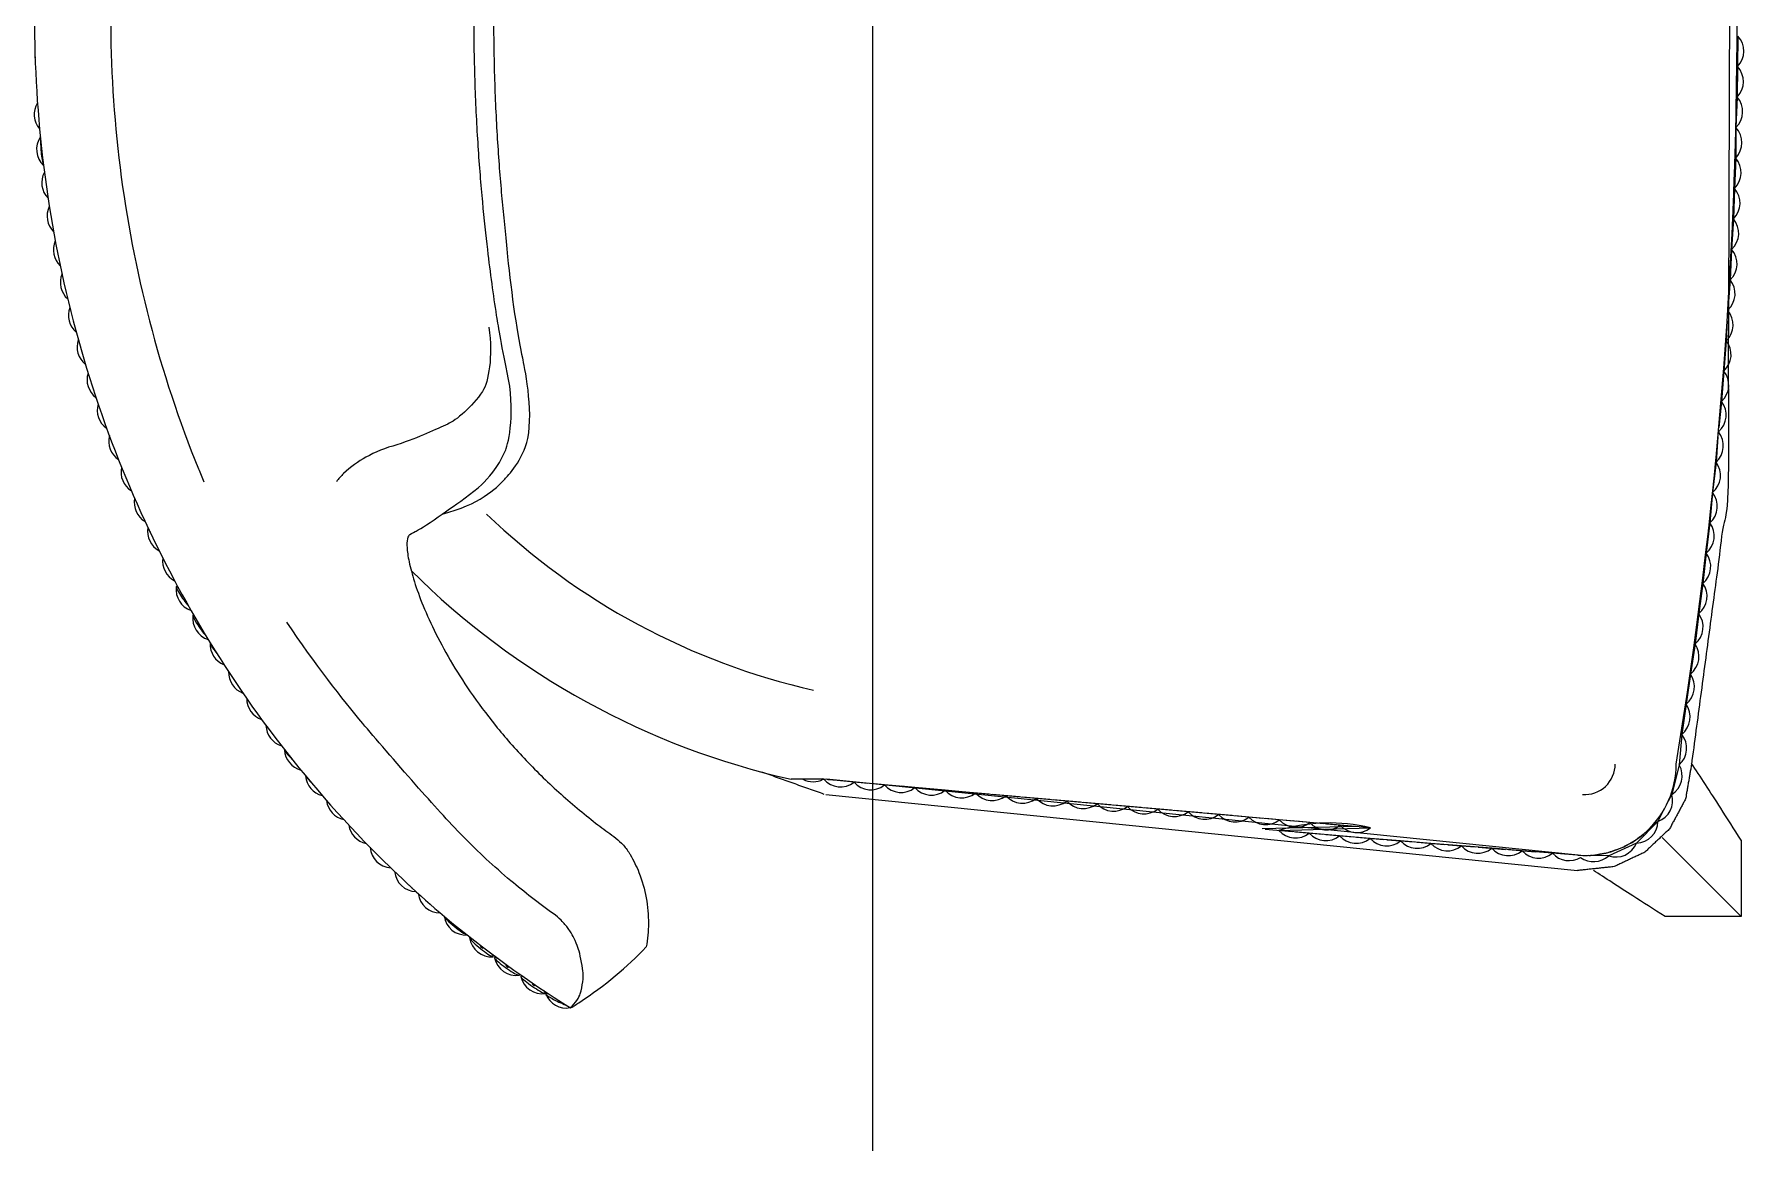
# Model space of a CAD drawing. Header units: millimetres. Extents: x 2625.3 to 2681.2, y 1230 to 1238.4.
# Drawn here: x 2631.818 to 2632.378, y 1233.969 to 1234.333 of the extents above; entities that cross this region are included whole.
import ezdxf

# ---------------------------------------------------------------- set-up
doc = ezdxf.new("R2010")
doc.units = ezdxf.units.MM
doc.layers.add('01', color=1, linetype='Continuous', lineweight=9)
doc.layers.add('02', color=2, linetype='Continuous', lineweight=20)
doc.layers.add('LAYOUT', color=253, linetype='Continuous')

# ---------------------------------------------------------------- blocks, each defined once
blk = doc.blocks.new('A$C1D086241')
blk.add_line((0, 0.5969991466095053), (1.282000000000153, 0.5969991466095053))
blk = doc.blocks.new('*E43')
at = {"layer": '01'}
for centre, major_axis, ratio, start_param, end_param in [((-0.01481422522916276, -0.0006743785105172151), (0.004999951903221373, 2.193092505424577e-05), 0.1196064862387722, 1.337577500551674, 2.206938887766401), ((0.006236083917794844, -0.0006743785105172151), (-0.004999951903221373, 2.193092505424577e-05), 0.1196064862387722, 4.076246419413637, 4.945607806627355), ((-0.1755963886787448, -0.03984777913855453), (0.004303725186617821, 0.002545181627717789), 0.1196064862387722, 0.702258754787718, 1.145797156332509), ((0.1670182473673769, -0.03984777913855453), (-0.004303725186617821, 0.002545181627717789), 0.1196064862387722, 5.137388150850887, 5.580926552387606), ((-0.1951177147552805, -0.04944707812594373), (0.004047921147181086, 0.002935018634728736), 0.1196064862387721, 5.737601533220614, 6.278048661915333), ((0.1865395734439126, -0.04944707812594373), (-0.004047921147181086, 0.002935018634728736), 0.1196064862387722, 0.005136645264392179, 0.5455837739583803), ((-0.2045451583961189, -0.05487028792074256), (0.00407872145296094, 0.002892063503652187), 0.1196064862387722, 5.963454662421126, 6.278048661915174), ((0.1959670170847509, -0.05487028792074256), (-0.00407872145296094, 0.002892063503652187), 0.1196064862387722, 0.005136645264275009, 0.3197306447575627), ((-0.2562813215332334, -0.09244466194401468), (0.003526832888708985, 0.003544213562290146), 0.1196064862387722, 0.68755896111435, 1.155970402183154), ((0.2477031802218654, -0.09244466194401468), (-0.003526832888708985, 0.003544213562290146), 0.1196064862387722, 5.12721490500056, 5.59562634606085), ((-0.2876258429122309, -0.1216705014233881), (0.003472133996238096, 0.003597816770232807), 0.03841251815597554, 1.941094894500034, 2.285197238967835), ((0.279047701600863, -0.1216705014233881), (-0.003472133996238096, 0.003597816770232807), 0.03841251815597554, 3.99798806824445, 4.342090412650668), ((-0.3093271462633815, -0.1466098418506441), (0.003140909936485087, 0.003890332218575941), 0.1196064862387721, 6.01717628247286, 6.278048661915173), ((0.3007490049520136, -0.1466098418506441), (-0.003140909936485087, 0.003890332218575941), 0.1196064862387721, 0.005136645264413197, 0.2660090247072536), ((-0.3156438974258897, -0.1549774704610591), (0.002887926291655361, 0.004081651838896415), 0.1196064862387721, 5.57458675012036, 6.278048661915157), ((-0.3093271462633815, -0.1466098418506441), (0.0003140909936485307, 0.0003890332218576218), 0.1196064862387722, 1.609173345961666e-12, 3.141592653591402), ((0.3007490049520136, -0.1466098418506441), (-0.0003140909936485307, 0.0003890332218576218), 0.1196064862387722, 3.141592653588184, 6.283185307177977), ((0.3070657561145218, -0.1549774704610591), (-0.002887926291655361, 0.004081651838896415), 0.1196064862387721, 0.005136645264235538, 0.7085985570601099), ((-0.3156438974258897, -0.1549774704610591), (0.0002887926291655565, 0.0004081651838896705), 0.1196064862387722, 9.789923465745294e-13, 3.141592653590772), ((0.3070657561145218, -0.1549774704610591), (-0.0002887926291655565, 0.0004081651838896705), 0.1196064862387722, 3.141592653592694, 6.283185307182487), ((-0.3216811092235012, -0.163578881368764), (0.002828534091254048, 0.004123032245158216), 0.1196064862387722, 5.668617543504114, 6.278048661915117), ((0.3131029679121333, -0.163578881368764), (-0.002828534091254048, 0.004123032245158216), 0.1196064862387722, 0.005136645264469341, 0.6145677636760473), ((-0.3267791892627905, -0.1721814588470707), (0.00210596981580682, 0.004534852934209813), 0.1196064862387721, 5.586492324585604, 6.278048661915161), ((-0.3216811092235012, -0.163578881368764), (0.0002828534091254248, 0.000412303224515851), 0.1196064862387722, -8.129262374147413e-13, 3.14159265358898), ((0.3131029679121333, -0.163578881368764), (-0.0002828534091254248, 0.000412303224515851), 0.1196064862387722, 3.141592653588647, 6.28318530717844), ((0.3182010479514226, -0.1721814588470707), (-0.00210596981580682, 0.004534852934209813), 0.1196064862387722, 0.005136645264425178, 0.6966929825939769), ((-0.3267791892627905, -0.1721814588470707), (0.00210596981580682, 0.004534852934209813), 0.1196064862387721, 2.8018548783006, 3.327463243228872), ((0.3181579063635844, -0.1738949881112362), (-0.0006021345041745572, 0.004963610987867927), 0.1196064862387721, 3.146729298855188, 3.450621636677559), ((0.3182010479514226, -0.1721814588470707), (-0.00210596981580682, 0.004534852934209813), 0.1196064862387722, 2.955722063950955, 3.481330428878265)]:
    blk.add_ellipse(centre, major_axis=major_axis, ratio=ratio, start_param=start_param, end_param=end_param, dxfattribs=at)
at = {"layer": '02'}
for centre, major_axis, ratio, start_param, end_param in [((-0.3015872553873429, -0.1642601252384068), (-0.0356814429208737, 0.05172324810155942), 0.469691008396741, 1.471792382351957, 1.52927940979812), ((-0.3267360476749523, -0.1738949881112362), (0.0006021345041745572, 0.004963610987867927), 0.1196064862387721, 2.832563670501114, 3.136456008325371), ((0.293009114075975, -0.1642601252384033), (0.03568144292073663, 0.05172324810132559), 0.4696910083987674, 4.758831067404645, 4.811392924828178)]:
    blk.add_ellipse(centre, major_axis=major_axis, ratio=ratio, start_param=start_param, end_param=end_param, dxfattribs=at)
blk = doc.blocks.new('A$C4E085C15')
at = {"layer": 'LAYOUT'}
for p, q in [((0.01985652926623516, 0.413164221633906), (0.01964783109315249, 0.4133327167987773)), ((0.02046409904005486, 0.4139589296150916), (0.02027601308100202, 0.4141107832424495)), ((0.01362508422744213, 0.4047558364031829), (0.0133563782951569, 0.4049459562261291)), ((0.01421056330991632, 0.4055665815853899), (0.01393396355388177, 0.4057622865934718)), ((0.00760408099677079, 0.3961490211718228), (0.007325105717882252, 0.3963404072778758)), ((0.008167102692368644, 0.3969754697013741), (0.007890812535606528, 0.3971650137268625)), ((0.0749997134557816, 0.3014435260370192), (0.0749959117497383, 0.3122136845581736)), ((0.07000822105464977, 0.3008408893451815), (0.04508446005957012, 0.0543126640900482)), ((0.05007623669962413, 0.05411005812993608), (0.07499999769470378, 0.3006382833850694)), ((0.0740155592152405, 0.2915790501915581), (0.07508878844100764, 0.301521292344205)), ((0.07495688880180751, 0.3002095727329106), (0.07469899207035269, 0.2970377951101)), ((0.07508878844100764, 0.301521292344205), (0.07515385364376925, 0.3017676207778095)), ((0.07313808185654125, 0.2816176229093799), (0.0740155592152405, 0.2915790501915581)), ((0.07457787446628572, 0.296044492306919), (0.07378313568278827, 0.2870820988659943)), ((0.07458605181864186, 0.2960436095913792), (0.07449851236697214, 0.2960530591603856)), ((0.07467439615538751, 0.2970398824768381), (0.074605835289276, 0.2970472833753774)), ((0.07369480742227097, 0.2860860072746618), (0.07289985308170799, 0.2771211829544882)), ((0.07370299906369837, 0.2860852856933889), (0.07353294666745569, 0.2861002651866329)), ((0.07379132732421567, 0.2870813772847214), (0.07362069440341656, 0.287096407914305)), ((0.072260604497842, 0.2716561956281112), (0.07313808185654125, 0.2816176229093799)), ((0.07281152482164543, 0.2761250913631557), (0.07201657048017296, 0.2671602670420725)), ((0.07281971646307284, 0.2761243697818827), (0.07265546930875644, 0.2761388379053642)), ((0.07290804472313539, 0.2771204613732152), (0.07274321704471731, 0.2771349806330363)), ((0.07138312713914274, 0.2616947683468425), (0.072260604497842, 0.2716561956281112)), ((0.0719282422201104, 0.26616417545074), (0.07113328787863793, 0.2571993511296569)), ((0.07193643386153781, 0.266163453869467), (0.07177799195051193, 0.266177410623186)), ((0.07202476212160036, 0.2671595454607996), (0.07186573968601806, 0.2671735533517676)), ((0.07050564978044349, 0.2517333410655738), (0.07138312713914274, 0.2616947683468425)), ((0.07104495961857538, 0.2562032595383243), (0.0702500052771029, 0.2472384352181507)), ((0.07105315126000278, 0.2562025379570514), (0.07090051459226743, 0.2562159833419173)), ((0.07114147952006533, 0.2571986295483839), (0.07098826232777355, 0.2572121260695894)), ((0.06962817242174424, 0.2417719137833956), (0.07050564978044349, 0.2517333410655738)), ((0.0702581969185303, 0.2472377136359682), (0.0701107849690743, 0.2472506987883207)), ((0.06875069506304499, 0.2318104865021269), (0.06962817242174424, 0.2417719137833956)), ((0.07016167701704035, 0.2462423436268182), (0.06936672267602262, 0.237277519305735)), ((0.07016986865846775, 0.2462416220455452), (0.07002303723356817, 0.2462545560606486)), ((0.06927839441550532, 0.2362814277144025), (0.06848344007494234, 0.2273166033933194)), ((0.06928658605693272, 0.2362807061331296), (0.06914555987486892, 0.2362931287784704)), ((0.06937491431745002, 0.2372767977244621), (0.0692333076108298, 0.237289271507052)), ((0.06787321770434573, 0.2218490592208582), (0.06875069506304499, 0.2318104865021269)), ((0.06839511181442504, 0.2263205118019869), (0.06760015747340731, 0.2173556874809037)), ((0.06840330345585244, 0.2263197902207139), (0.06826808251616967, 0.2263317014972017)), ((0.06849163171636974, 0.2273158818120464), (0.06835583025213054, 0.2273278442257833)), ((0.06699574034610123, 0.21188763193868), (0.06787321770434573, 0.2218490592208582)), ((0.06751182921334475, 0.2163595958904807), (0.06671687487187228, 0.2073947715693976)), ((0.06752002085477216, 0.2163588743092077), (0.06739060515747042, 0.216370274215933)), ((0.06760834911483471, 0.2173549658996308), (0.06747835289343129, 0.2173664169436051)), ((0.06611826298740198, 0.2019262046574113), (0.06699574034610123, 0.21188763193868)), ((0.06524078562915747, 0.1919647773761426), (0.06611826298740198, 0.2019262046574113)), ((0.06662854661180972, 0.206398679978065), (0.06583359227033725, 0.1974338556569819)), ((0.06663673825323713, 0.2063979583967921), (0.06651312779877117, 0.2064088469346643)), ((0.06672506651329968, 0.2073940499881246), (0.06660087553473204, 0.2074049896623364)), ((0.0657452640102747, 0.1964377640656494), (0.06495030966880222, 0.1874729397445662)), ((0.0657534556517021, 0.1964370424843764), (0.06563565044007191, 0.1964474196524861)), ((0.06584178391176465, 0.1974331340757089), (0.06572339817603279, 0.1974435623810677)), ((0.06436330827045822, 0.1820033500948739), (0.06524078562915747, 0.1919647773761426)), ((0.06486198140873967, 0.1864768481541432), (0.06406702706817669, 0.1775120238330601)), ((0.06487017305016707, 0.1864761265728703), (0.06475817308137266, 0.1864859923712174)), ((0.06495850131022962, 0.1874722181632933), (0.06484592081733354, 0.1874821350988896)), ((0.06348583091175897, 0.1720419228126957), (0.06436330827045822, 0.1820033500948739)), ((0.06397869880765938, 0.1765159322417276), (0.06318374446664166, 0.1675511079206444)), ((0.06398689044908679, 0.1765152106604546), (0.06388069572267341, 0.1765245650899487)), ((0.06407521870960409, 0.1775113022517871), (0.06396844345863428, 0.1775207078176209)), ((0.06260835355305971, 0.162080495531427), (0.06348583091175897, 0.1720419228126957)), ((0.0630954162065791, 0.1665550163293119), (0.06230046186510663, 0.1575901920082288)), ((0.0631036078480065, 0.166554294748039), (0.06300321836397416, 0.1665631378077705)), ((0.06319193610806906, 0.1675503863393715), (0.06309096609993503, 0.1675592805363522)), ((0.05877552310130341, 0.1577458067790758), (0.05870357930734826, 0.1577521441290628)), ((0.05956228580089373, 0.1267113526805588), (0.058767331459876, 0.1577465283603487)), ((0.06173087619436046, 0.1521190682501583), (0.06260835355305971, 0.162080495531427)), ((0.06230865350653403, 0.1575894704269558), (0.06221348874123578, 0.1575978532550835)), ((0.05734348940131895, 0.1423119318419594), (0.05822096675956345, 0.1522733591241376)), ((0.05867900319981345, 0.1567504367690162), (0.05788404885834098, 0.1477856124479331)), ((0.05822096675956345, 0.1522733591241376), (0.05909844411826271, 0.1222347864054427)), ((0.05868719484124085, 0.1567497151877433), (0.05861583157138739, 0.1567560014004812)), ((0.06085339883566121, 0.1421576409679801), (0.06173087619436046, 0.1521190682501583)), ((0.06221213360504407, 0.1565941004178057), (0.0614171792635716, 0.1476292760967226)), ((0.06222032524647148, 0.1565933788356233), (0.06212574100572965, 0.1566017105265018)), ((0.05779572059827842, 0.1467895208566006), (0.05700076625680595, 0.1378246965355174)), ((0.05780391223970582, 0.1467887992753276), (0.05773835421268814, 0.1467945741192125)), ((0.05789224049976838, 0.1477848908666601), (0.05782610194864901, 0.1477907168468846)), ((0.06132885100350904, 0.1466331845053901), (0.06053389666203657, 0.1376683601843069)), ((0.06133704264493645, 0.1466324629241171), (0.06124826364748515, 0.1466402832452331)), ((0.061425370904999, 0.1476285545154497), (0.06133601138299127, 0.1476364259729053)), ((0.0564660120426197, 0.1323505045606908), (0.05734348940131895, 0.1423119318419594)), ((0.05997592147696196, 0.1321962136867114), (0.06085339883566121, 0.1421576409679801)), ((0.05691243799674339, 0.1368286049441849), (0.05611748365527092, 0.1278637806240113)), ((0.05692062963817079, 0.136827883362912), (0.05686087685398888, 0.1368331468370343)), ((0.05700895789823335, 0.1378239749542445), (0.05694862458994976, 0.1378292895656159)), ((0.06044556840197401, 0.1366722685929744), (0.05965061406095629, 0.1277074442718913)), ((0.06045376004340142, 0.1366715470117015), (0.06037078628878589, 0.1366788559639645)), ((0.06054208830346397, 0.137667638603034), (0.06045853402474677, 0.1376749986916366)), ((0.05558853468437519, 0.1223890772794221), (0.0564660120426197, 0.1323505045606908)), ((0.05909844411826271, 0.1222347864054427), (0.05997592147696196, 0.1321962136867114)), ((0.0559783811872876, 0.126799845439109), (0.05524899960664698, 0.1178294480109798)), ((0.05603734703663577, 0.1268669674514058), (0.05598339949528963, 0.1268717195557656)), ((0.05612567529669832, 0.1278630590427383), (0.05607114723125051, 0.1278678622843472)), ((0.05957047744232113, 0.1267106310992858), (0.05949330893008664, 0.1267174286817863)), ((0.05965880570238369, 0.1277067226906183), (0.05958105666604752, 0.1277135714103679)), ((0.05477752272190628, 0.1123496165860161), (0.05558213787435307, 0.1223171937467669)), ((0.05525719630486492, 0.1178287863463083), (0.05522006105593391, 0.1178317840244745)), ((0.05397290757036899, 0.1023820394252652), (0.05477752272190628, 0.1123496165860161)), ((0.05516795720859591, 0.1168327371856321), (0.05443857562795529, 0.1078623397575029)), ((0.0551761539072686, 0.1168320755209606), (0.05513959954032543, 0.1168350263083084)), ((0.05435753322990422, 0.1068656289321552), (0.0536281516492636, 0.09789523150402601)), ((0.05436572992857691, 0.1068649672674837), (0.05433498438878814, 0.1068674491475576)), ((0.05444677232617323, 0.1078616780928314), (0.05441544590348713, 0.1078642068637237)), ((0.0531682924179222, 0.09241446226451444), (0.05397290757036899, 0.1023820394252652)), ((0.05354710925121253, 0.09689852067867832), (0.05281772767011716, 0.0879281232505491)), ((0.05355530594943048, 0.09689785901400683), (0.05353036923634136, 0.09689987198680683)), ((0.05363634834748154, 0.09789456983935452), (0.05361083075194983, 0.09789662970297286)), ((0.05236367726593016, 0.08244688510376363), (0.0531682924179222, 0.09241446226451444)), ((0.05273668527252084, 0.08693141242520142), (0.05200730369142548, 0.0779610149970722)), ((0.05274488197073879, 0.08693075076052992), (0.05272575408434932, 0.08693229482605602)), ((0.05282592436878986, 0.08792746158587761), (0.05280621559950305, 0.08792905254222205)), ((0.05155906211393813, 0.07247930794301283), (0.05236367726593016, 0.08244688510376363)), ((0.05192626129382916, 0.0769643041717245), (0.05121161020406362, 0.0681750716771603)), ((0.0519344579920471, 0.07696364250705301), (0.05192113893235728, 0.07696471766530522)), ((0.05201550039009817, 0.0779603533324007), (0.05200160044751101, 0.07796147538147125)), ((0.05075444696149134, 0.06251173078226202), (0.05155906211393813, 0.07247930794301283)), ((0.05120507641140648, 0.06799324507892379), (0.05119698529551897, 0.06799389822072044)), ((0.05001026457421176, 0.05329279505758677), (0.05075444696149134, 0.06251173078226202)), ((0.05075142830128243, 0.06251546267640151), (0.05075086440183441, 0.06250852748189573)), ((0.05112403401335541, 0.0669965342535761), (0.05111652377991049, 0.06699714050455441)), ((0.05031361003466372, 0.05702942600009919), (0.0503119086283732, 0.0570295633438036)), ((0.05039465243271479, 0.05802613682544688), (0.05039237014307218, 0.05802632105906014)), ((0.04992489481628581, 0.04411120341364949), (0.05002525582813178, 0.05074185418789057)), ((0.05406134133545493, 0.03500681929426719), (0.04992489481628581, 0.04411120341364949)), ((0.06116494536536266, 0.02796843810347127), (0.05406134133545493, 0.03500681929426719)), ((0.05752132731549864, 0.03210535245170831), (0.0572579631489134, 0.03183954775840903)), ((0.05819680955801232, 0.03136631296592896), (0.05796832355190418, 0.03113570963932943)), ((0.05946447032329161, 0.03010275601400281), (0.05946043543417545, 0.0300987211244319)), ((0.05593319455647361, 0.02657148024763956), (0.02999999769463102, 0.0006382833848874725)), ((0.02999999769463102, 0.0006382833848874725), (0.02999999769463102, 0.02563828338543317)), ((0.06484405917717595, 0.02608254180859149), (0.06116494536536266, 0.02796843810347127)), ((0.07006393377150744, 0.02340685884382765), (0.06782927039739661, 0.02455233669343215)), ((0.07975667176515344, 0.02094701531359533), (0.07006393377150744, 0.02340685884382765)), ((0.08972508930537515, 0.02015287947097022), (0.07975667176515344, 0.02094701531359533)), ((0.09962509985507495, 0.01874227991129374), (0.08972508930537515, 0.02015287947097022)), ((0.09420700785130975, 0.01970699877210791), (0.09418009405317207, 0.01951810966920675)), ((0.09519538417816875, 0.0195545359897551), (0.09517009510773278, 0.0193770497130572)), ((0.1095251104047748, 0.01733168035070776), (0.09962509985507495, 0.01874227991129374)), ((0.1040949737312076, 0.01821186611277881), (0.1040801046024171, 0.01810751010862077)), ((0.1050842839435973, 0.01806595761490826), (0.1050701056569778, 0.01796645015247123)), ((0.1194056033004927, 0.01579029781032659), (0.1095251104047748, 0.01733168035070776)), ((0.1139937966249818, 0.01678205848611469), (0.1139713322077114, 0.01663805820726338)), ((0.1149841499300237, 0.01664268931608603), (0.114959381497556, 0.01648391995377096)), ((0.1293339204635231, 0.0145950914243258), (0.1194056033004927, 0.01579029781032659)), ((0.1238933903628094, 0.01541895886066413), (0.123873346023629, 0.01525245493712646)), ((0.1248846220291853, 0.01528614695916986), (0.1248661777403868, 0.01513293429843543)), ((0.139234432541798, 0.01318801623301624), (0.1293339204635231, 0.0145950914243258)), ((0.1338116361253014, 0.01412011892944065), (0.1337891508987923, 0.01396190758850935)), ((0.1348037424090762, 0.0139938714114578), (0.1347792021065288, 0.0138212000688327)), ((0.1491780638211821, 0.01212773467477746), (0.139234432541798, 0.01318801623301624)), ((0.1437279759215926, 0.01288822652668387), (0.143709066617248, 0.01271088953171784)), ((0.1447208832919387, 0.01276854585421461), (0.1447034297452774, 0.01260486137607586)), ((0.1591036476097543, 0.01091003748615549), (0.1491780638211821, 0.01212773467477746)), ((0.1536618851710045, 0.01172085561074709), (0.1536445765264034, 0.01157977093998852)), ((0.1546555074878597, 0.01160775816288151), (0.1546371349049878, 0.01145800122094442)), ((0.1690657182221003, 0.01003989432456365), (0.1591036476097543, 0.01091003748615549)), ((0.1635954585303807, 0.01062012836928261), (0.1635865793855373, 0.01051847306325726)), ((0.1645899603286125, 0.01051359088114623), (0.1645827864467719, 0.01043145874746187)), ((0.1790018422179855, 0.008911426364193176), (0.1690657182221003, 0.01003989432456365)), ((0.1735429222921994, 0.009584458086919767), (0.1735369740204078, 0.009532083742215036)), ((0.1745380005145307, 0.009484517810506077), (0.1745305864201327, 0.009419236946541787)), ((0.1873017750135659, 0.008261550508450455), (0.1790018422179855, 0.008911426364193176)), ((0.1834924133941058, 0.008615102113708417), (0.1834881111963114, 0.00856015630370166)), ((0.1844881643760345, 0.008521745844973339), (0.1844850598577068, 0.008482096290663321)), ((0.1989172480111847, 0.007092225363976468), (0.1904309807714526, 0.007978402333264967)), ((0.1934519852943595, 0.007711268508046487), (0.193446992464942, 0.007663455840429378)), ((0.1944483623769884, 0.007624503633905988), (0.1944415843822753, 0.007559595753718895)), ((0.2088933837758304, 0.006401779703537613), (0.1989172480111847, 0.007092225363976468)), ((0.2034128916779991, 0.006873745552638866), (0.2034065091052071, 0.006781524816233286)), ((0.2044097357515966, 0.006793582566842815), (0.2044041226822628, 0.0067124802503713)), ((0.2188590233968171, 0.005573512267346814), (0.2088933837758304, 0.006401779703537613)), ((0.2133839667981192, 0.006101794571350183), (0.2133779216051153, 0.006029059356933431)), ((0.214381300907462, 0.006028234175118996), (0.2143744855670775, 0.005946232613950997)), ((0.05499999769472197, 0.0006382833848874725), (0.02999999769463102, 0.0006382833848874725)), ((0.2254114850779843, 0.005258925977159379), (0.2188590233968171, 0.005573512267346814)), ((0.2233556918349677, 0.00539615853676878), (0.223353846099144, 0.005357714042929729)), ((0.2243536285063783, 0.005329190450993337), (0.22435269558855, 0.005309758882049209)), ((0.2388131579123183, 0.004265693221441325), (0.231712408763542, 0.004855852961100027)), ((0.2333349731193266, 0.004756337375965813), (0.2333320561206165, 0.004721240311027941)), ((0.2343334039237561, 0.004695972316312691), (0.2343286200825787, 0.004638413567136013)), ((0.2488016528063781, 0.00378614161081714), (0.2388131579123183, 0.004265693221441325)), ((0.2433143614694018, 0.004182800688340649), (0.2433079806146452, 0.004049894996114745)), ((0.2443129330126794, 0.004129056231704453), (0.2443068301040512, 0.004001939835234225)), ((0.2587822855016384, 0.003164071674746083), (0.2488016528063781, 0.00378614161081714)), ((0.2533034589719136, 0.003675018739613733), (0.253292937518836, 0.003506210139221366)), ((0.2543024615679315, 0.003627882515957026), (0.2542910007887258, 0.003444003146341856)), ((0.2687785595544483, 0.002891115528200316), (0.2587822855016384, 0.003164071674746083)), ((0.2632858664715059, 0.003233788367197121), (0.2632806088254256, 0.00304124140939166)), ((0.2642851326058917, 0.003193262185504864), (0.2642802362306611, 0.003013945794464234)), ((0.2787694235053095, 0.002463754425207298), (0.2687785595544483, 0.002891115528200316)), ((0.2732812684530472, 0.002858244061371806), (0.2732744483323586, 0.002698803031762509)), ((0.2742807325080321, 0.002824336903813673), (0.274273534727854, 0.002656066921645106)), ((0.2887691192331658, 0.002385745707670139), (0.2787694235053095, 0.002463754425207298)), ((0.2832702264713589, 0.002549131907016999), (0.2832692865827084, 0.00242865050176988)), ((0.284270043941433, 0.002521833469927515), (0.2842692561557669, 0.002420849630198063)), ((0.2987599831835723, 0.001958384603767627), (0.2887691192331658, 0.002385745707670139)), ((0.2932698198396793, 0.002305924333541043), (0.2932650080106214, 0.002193433210322837)), ((0.2942698497445235, 0.002285245624534582), (0.2942640944061168, 0.002150697100205434)), ((0.3087596789114286, 0.001880375886230468), (0.2987599831835723, 0.001958384603767627)), ((0.3032614516328067, 0.00212906826118342), (0.3032598462609712, 0.001923280680330208)), ((0.3042613723787326, 0.002115008516284433), (0.3042598158340297, 0.001915479808758391)), ((0.3187583157182416, 0.001715263818823587), (0.3087596789114286, 0.001880375886230468)), ((0.3132625691555404, 0.002018246731950057), (0.31325906547454, 0.001806075455988321)), ((0.314262582646279, 0.002010807503666001), (0.3142589291551303, 0.001789564249065734))]:
    blk.add_line(p, q, dxfattribs=at)
for centre, radius, start, end in [((0.2597360052686781, 0.5489364903191927), 0.007250000000000574, 64.19331360837839, 135.0481271087363), ((0.2706612483375466, 0.5506900483001118), 0.007250000000000574, 61.74259780958064, 134.2450055496453), ((0.2816350721327581, 0.5524068796189567), 0.007250000000000573, 55.825641022142, 136.9026632342405), ((0.2930449681321079, 0.5531768066107361), 0.007250000000000573, 58.44199083862278, 130.9337525180794), ((0.2379617407400474, 0.5446030392054126), 0.007250000000000574, 67.46391787710388, 138.3220549535688), ((0.2486712761797207, 0.5468971844425141), 0.007250000000000573, 65.83325056843087, 136.7217762607158), ((0.2167679743092776, 0.5391184734730814), 0.007250000000000573, 70.68933083151337, 141.5736437620524), ((0.2271700614523979, 0.5419700693678351), 0.007250000000000574, 69.09903706163522, 139.969861120626), ((0.1960985449227337, 0.5325122115996237), 0.007250000000000574, 73.82034903728787, 144.8906608306966), ((0.2060389130724616, 0.5358464299129082), 0.007250000000000574, 72.34447966089205, 143.2475563741136), ((0.1858874953563827, 0.528764986958322), 0.007250000000000573, 75.40478453256146, 146.5497775063558), ((0.1657592998758446, 0.5203734239808), 0.007250000000000574, 78.7911159744782, 149.6932587408877), ((0.1757679759466555, 0.5247111343483084), 0.007250000000000573, 77.13680058193586, 148.0771387522551), ((0.1563459359390436, 0.5159973408440237), 0.007250000000000574, 80.12775592940682, 151.4774889233491), ((0.1465687384720695, 0.5110842529416004), 0.007250000000000574, 81.91559161108691, 152.9886649332167), ((0.1372310003021084, 0.5066647079615905), 0.007250000000000574, 82.77859630280207, 161.2375833576454), ((0.1277587775507527, 0.5012093900045329), 0.007250000000000574, 82.17290341825058, 162.6638383402566), ((0.1192881939955441, 0.4954885572119565), 0.007250000000000574, 87.00493033458102, 158.3271690541067), ((0.1100509952252651, 0.4894288505070108), 0.007250000000000574, 88.33593298863634, 159.469518369461), ((0.1014862851561702, 0.4835006528051053), 0.007250000000000574, 89.9051500339991, 161.0871578984236), ((0.09288244845038207, 0.4771695133972571), 0.007250000000000573, 91.62664055873252, 162.6433173307614), ((0.0850277806412123, 0.4711102005862813), 0.007250000000000574, 93.18464823076009, 164.7640028735586), ((0.07670245635927131, 0.4642103390847296), 0.007250000000000574, 94.6302094772027, 166.0273966209348), ((0.06885278871413902, 0.4573177389115699), 0.007250000000000574, 96.62157025770101, 167.2673822852405), ((0.06108913826847129, 0.4501086256236704), 0.007250000000000574, 98.5561245896714, 168.6185456672479), ((0.05319873999678748, 0.4430474264031545), 0.007250000000000574, 93.99384080347235, 176.4672890465975), ((0.04543814497355925, 0.4350180404285311), 0.007250000000000574, 95.43819066737706, 178.4979835610253), ((0.03842149978618181, 0.4272990061931523), 0.007250000000000574, 96.94963097243213, 180.2395045410219), ((0.3249959117497383, 0.2559636845594468), 0.2562500000000005, 135.1133805539395, 167.3196165081662), ((0.03116573376291853, 0.4188565117797225), 0.007250000000000574, 98.35935203356365, 183.5215340310356), ((0.02401744733060696, 0.4104474693626798), 0.007250000000000574, 97.91780582412026, 184.2499544600891), ((0.01790013968775384, 0.402343566701802), 0.007250000000000575, 101.5530444954392, 187.8851931313982), ((0.3250038029327698, 0.2551581338025244), 0.2262500000000005, 136.092372120343, 167.3196165081662), ((0.0119060654092209, 0.3938040699326848), 0.007250000000000574, 102.3825372456179, 188.7146858815804), ((0.007237292973059084, 0.3859547385768565), 0.007250000000000574, 111.923935337189, 190.2118393961758), ((0.007727398730821733, 0.3858089011514494), 0.007250000000000574, 207.2168396189941, 216.2493334471283), ((0.08144160701704095, 0.3050147428079981), 0.007250000000000574, 152.7319232517647, 207.3085258647025), ((0.07977185095796813, 0.2959867259237399), 0.007250000000000574, 130.2361643740615, 217.4418023194599), ((0.08144160701704095, 0.3050147428079981), 0.007250000000000574, 207.9747697618294, 208.806640682811), ((0.07880656985844325, 0.2861376609375839), 0.007250000000000574, 131.3631318692788, 218.5687698146959), ((0.077929092499744, 0.2761762336554057), 0.007250000000000574, 131.3631318692788, 218.5687698146959), ((0.07705161514104475, 0.266214806374137), 0.007250000000000574, 131.3631318692788, 218.5687698146959), ((0.0761741377823455, 0.2562533790928683), 0.007250000000000574, 131.3631318692788, 218.5687698146959), ((0.07529666042364624, 0.2462919518106901), 0.007250000000000574, 131.3631318692788, 218.5687698146959), ((0.07441918306540174, 0.2363305245294214), 0.007250000000000574, 131.3631318692788, 218.5687698146959), ((0.07354170570715723, 0.2263690972481527), 0.007250000000000574, 131.3631318692788, 218.5687698146959), ((0.07266422834845798, 0.216407669966884), 0.007250000000000574, 131.3631318692788, 218.5687698146959), ((0.07178675098975873, 0.2064462426847058), 0.007250000000000574, 131.3631318692788, 218.5687698146959), ((0.07090927363105948, 0.1964848154034371), 0.007250000000000574, 131.3631318692788, 218.5687698146959), ((0.07003179627236022, 0.1865233881221684), 0.007250000000000574, 131.3631318692788, 218.5687698146959), ((0.06915431891366097, 0.1765619608408997), 0.007250000000000574, 131.3631318692788, 218.5687698146959), ((0.06827684155496172, 0.1666005335587215), 0.007250000000000574, 131.3631318692788, 218.5687698146959), ((0.06739936419626247, 0.1566391062774528), 0.007250000000000574, 131.3631318692788, 218.5687698146959), ((0.0630119774036757, 0.1468319698701634), 0.007250000000000574, 131.3631318692788, 218.5687698146959), ((0.003240482042656367, 0.1356351838044247), 0.05744286359237522, 346.5096142483849, 16.83684675544379), ((0.06652188683756322, 0.1466776789961841), 0.007250000000000574, 131.3631318692788, 218.5687698146959), ((0.06213450004497645, 0.1368705425879853), 0.007250000000000574, 131.3631318692788, 218.5687698146959), ((0.06564440947886396, 0.1367162517140059), 0.007250000000000574, 131.3631318692788, 218.5687698146959), ((0.0612570226862772, 0.1269091153067166), 0.007250000000000574, 131.3631318692788, 218.5687698146959), ((0.06476693212061946, 0.1267548244327372), 0.007250000000000574, 131.3631318692788, 218.5687698146959), ((0.06041280830731921, 0.1169109822117207), 0.007250000000000573, 131.7820868986352, 218.9877248440871), ((0.05960819315578192, 0.1069434050509699), 0.007250000000000573, 131.7820868986352, 218.9877248440871), ((0.05880357800333513, 0.09697582789021908), 0.007250000000000574, 131.782086898672, 218.9877248440871), ((0.05799896285134309, 0.08700825072946827), 0.007250000000000574, 131.7820868986352, 218.9877248440871), ((0.05719434769935106, 0.07704067356780797), 0.007250000000000574, 131.782086898672, 218.9877248440871), ((0.05638973254690427, 0.06707309640705716), 0.007250000000000574, 131.7820868986352, 218.9877248440871), ((0.05558511739536698, 0.05710551924630636), 0.007250000000000574, 131.7820868986352, 211.4945105709542), ((0.05524996448411912, 0.04903117628282416), 0.007250000000000574, 143.7517081516371, 222.7356607490161), ((0.07999999769481292, 0.05197264663047463), 0.03, 175.9143832200214, 270.0000000000521), ((0.07999999769481292, 0.05197264663047463), 0.01, 175.9143832200214, 270.0000000000521), ((0.05677291973870524, 0.04173064577707919), 0.007250000000000574, 160.8311737470299, 248.0368116924497), ((0.06130829347557665, 0.03521702081479816), 0.007250000000000574, 181.6614272987467, 268.8670652441136), ((0.06800926867936141, 0.03035961738669357), 0.007250000000000574, 199.2577190270361, 286.4633569724261), ((0.0762017206220662, 0.02726562452562575), 0.007250000000000574, 212.1571676407047, 299.3628055861012), ((0.08515780185234689, 0.02578336660144487), 0.007250000000000574, 221.8423216817756, 309.0479596271673), ((0.3249999976947038, 1.512597646630184), 1.510625000000043, 260.6662832571312, 279.3337167428688), ((0.09541565934932805, 0.02464508522962205), 0.007250000000000574, 218.2879950609434, 305.4936330062986), ((0.1053156698990279, 0.02323448566903608), 0.007250000000000574, 218.2879950609434, 305.4936330062986), ((0.1152745826861974, 0.02174824785060991), 0.007250000000000573, 217.5303597857241, 304.7359977311291), ((0.124997245234681, 0.02040506112780349), 0.007250000000000574, 219.5327429373329, 306.7383808827328), ((0.1350228909782345, 0.01908932266951524), 0.007250000000000573, 218.3083916376465, 305.5140295830546), ((0.1447628959990652, 0.0178782818752552), 0.007250000000000574, 220.3107747892394, 307.5164127346472), ((0.1547801467390855, 0.01672981756973968), 0.007250000000000573, 219.4029319255942, 306.6085698709676), ((0.1645415080761268, 0.01570505297650016), 0.007250000000000574, 221.4053150771816, 308.6109530226114), ((0.1746262258998286, 0.01469212544225229), 0.007250000000000574, 219.9177339572696, 307.1233719026599), ((0.184396400597052, 0.0137551067723507), 0.007250000000000574, 221.9201171089086, 308.8867174272291), ((0.1944895538790661, 0.01283313336398351), 0.007250000000000574, 220.6742698678718, 307.6413237128964), ((0.2042677998656472, 0.01198447380966172), 0.007250000000000574, 222.4380689191154, 309.6437068645038), ((0.21431104398971, 0.01121960678619871), 0.007250000000000574, 221.64611532959, 308.8517532750117), ((0.2241050354400613, 0.01057769628141614), 0.007250000000000574, 223.6484984812182, 310.1963807819923), ((0.2342651785052112, 0.00991178774029322), 0.007250000000000574, 222.3014985356139, 308.8517532750117), ((0.244059169954653, 0.009269877235510648), 0.007250000000000574, 223.6484984812182, 310.8541364266202), ((0.2541185558698089, 0.008714938807770523), 0.007250000000000574, 222.8306800922576, 310.0363180376727), ((0.2639237245048207, 0.008275637479982834), 0.007250000000000574, 224.8330632438775, 312.0387011892755), ((0.2739983561091321, 0.007922638551008276), 0.007250000000000575, 223.9478363138816, 311.1534742593037), ((0.2838102259461266, 0.007674590322949371), 0.007250000000000574, 225.950219465474, 313.1558574108875), ((0.2939889157873949, 0.007417268729568605), 0.007250000000000573, 223.9478363138816, 311.1534742593037), ((0.3038007856243894, 0.007169220501509699), 0.007250000000000574, 225.950219465474, 313.1558574108875), ((0.3138456811498145, 0.007047104175853747), 0.007250000000000574, 225.4511155787813, 312.6567535241833)]:
    blk.add_arc(centre, radius, start, end, dxfattribs=at)
for centre, major_axis, ratio, start_param, end_param in [((0.28119348599148, 0.5576004526187717), (0.004982024067912584, 0.0004235990874547248), 0.119606486256783, 0.7450494170930115, 2.845226415389077), ((0.1341713535953204, 0.5108845137451681), (0.004047921147164567, 0.002935018634840118), 0.119606486218249, -0.00513664536186198, 2.094592840233039), ((0.1247439099538497, 0.5054613039505966), (0.004078721452992112, 0.002892063503749246), 0.1196064862398138, -0.005136645425769304, 2.251555837845988), ((0.1159258821385265, 0.4994714026520342), (0.003820612869409123, 0.00322535537613971), 0.1196064862352186, 0.00628125311015082, 1.36905832216774), ((0.08125626365790595, 0.4747079580088212), (0.003451210576668757, 0.003617892419025029), 0.1196064862191061, 0.04053360436875431, 1.365983638347151), ((0.3249999976947038, 0.1831170171876693), (0.3663389289532297, 0.1137595015268237), 0.9942753035783143, 2.149270425226704, 2.282911309943425), ((0.02709288367304907, 0.4221092169577787), (0.00312021328726313, 0.003906951374255303), 0.1196064862416495, 0.1469374525541369, 2.863003749146682), ((0.01996192208707726, 0.4137217500206134), (0.003140909936569841, 0.003890332218612948), 0.1196064862251573, -0.005136645141443186, 3.82390769349499), ((0.01364517092451933, 0.4053541214102552), (0.002887926291659466, 0.00408165183881159), 0.1196064862425079, -0.005136645201928136, 3.698553807951683), ((0.00760795912674439, 0.3967527105019144), (0.002828534091134595, 0.004123032245254299), 0.1196064862256825, -0.00513664551746662, 3.807276298691548), ((0.002509879087938316, 0.3881501330238279), (0.002105969815838198, 0.004534852934225266), 0.1196064862434404, -0.005136645166194942, 2.112723811565711), ((0.02770181296318697, 0.3960714666322929), (0.03568144292206789, -0.0517232481023392), 0.4696910083879832, 4.67087206338471, 5.130770239516528)]:
    blk.add_ellipse(centre, major_axis=major_axis, ratio=ratio, start_param=start_param, end_param=end_param, dxfattribs=at)
for points, degree, knots in [([(0.6199999976947765, 0.4258982123960777), (0.6129177957759566, 0.4342236580264398), (0.6054115941929012, 0.4423001390546233), (0.5853176808655007, 0.4620830118478807), (0.5722175944988521, 0.473299217292606), (0.5450986426026247, 0.4935496545326714), (0.5310794916363193, 0.5025841290685094), (0.5034452954796507, 0.5180962331901355), (0.4886592121779358, 0.5252767344359199), (0.4575823311070053, 0.5378748281659682), (0.4412911981694378, 0.5432922756822336), (0.4080731264416499, 0.5519382386942198), (0.3911324531422906, 0.5551701482504541), (0.3575686258104724, 0.5593783721910768), (0.340945477630612, 0.5603547614205127), (0.3090545177587956, 0.5603547614205127), (0.2924313695789351, 0.5593783721910768), (0.2588675422471169, 0.5551701482504541), (0.2419268689477576, 0.5519382386942198), (0.2087087972199697, 0.5432922756822336), (0.1924176642824023, 0.5378748281659682), (0.1613407832114717, 0.5252767344359199), (0.1465546999097569, 0.5180962331901355), (0.1189205037530883, 0.5025841290685094), (0.1049013527867828, 0.4935496545326714), (0.07778240089055544, 0.473299217292606), (0.06468231452390683, 0.4620830118478807), (0.04458840119650631, 0.4423001390546233), (0.03708219961345094, 0.4342236580264398), (0.02999999769463102, 0.4258982123960777)], 3, [6.630751582470145, 6.630751582470145, 6.630751582470145, 6.630751582470145, 9.762135572485764, 9.762135572485764, 14.64320335872865, 14.64320335872865, 19.52427114497153, 19.52427114497153, 24.30791512574522, 24.30791512574522, 29.09155910651891, 29.09155910651891, 33.8752030872926, 33.8752030872926, 38.65884706806629, 38.65884706806629, 43.44249104883999, 43.44249104883999, 48.22613502961369, 48.22613502961369, 53.00977901038738, 53.00977901038738, 57.79342299116108, 57.79342299116108, 62.67449077740397, 62.67449077740397, 67.55555856364685, 67.55555856364685, 70.68694255367451, 70.68694255367451, 70.68694255367451, 70.68694255367451]), ([(0.4652997364851217, 0.5096474696042606), (0.4521492669996405, 0.5146482741433829), (0.4385261474130857, 0.5190119600379148), (0.4080731264416499, 0.5269382386945836), (0.3911324531422906, 0.5301701482499084), (0.3575686258104724, 0.5343783721914406), (0.340945477630612, 0.5353547614208765), (0.3090545177587956, 0.5353547614208765), (0.2924313695789351, 0.5343783721914406), (0.2588675422471169, 0.5301701482499084), (0.2419268689477576, 0.5269382386936741), (0.2087087972199697, 0.5182922756816879), (0.1924176642824023, 0.5128748281654225), (0.1754412831528498, 0.5059928621089966), (0.1740097856040848, 0.5054023943107495), (0.1725850131583684, 0.5048046822935248)], 3, [25.10428997328886, 25.10428997328886, 25.10428997328886, 25.10428997328886, 29.09155910651891, 29.09155910651891, 33.8752030872926, 33.8752030872926, 38.65884706806629, 38.65884706806629, 43.44249104883999, 43.44249104883999, 48.22613502961369, 48.22613502961369, 53.00977901038738, 53.00977901038738, 53.45246152088353, 53.45246152088353, 53.45246152088353, 53.45246152088353]), ([(0.03093443589568778, 0.3901931901650642), (0.03437412449284238, 0.3950184828313468), (0.03798612504169796, 0.399671993485299), (0.04637211560248033, 0.4096399852837749), (0.05122052114484177, 0.4148537166261121), (0.06124342549037465, 0.4246697887970186), (0.06659512308988269, 0.4294396134432645), (0.08019142297189319, 0.4415211638174696), (0.08901659838329579, 0.4490816586908295), (0.1010467615046764, 0.4591623090095709), (0.1128896666136825, 0.4684869088900996), (0.1265866343628659, 0.4775595046407943)], 3, [13.26527853983522, 13.26527853983522, 13.26527853983522, 13.26527853983522, 15.00167425861501, 15.00167425861501, 17.1447705812743, 17.1447705812743, 19.30180480475016, 19.30180480475016, 21.45883902822601, 21.45883902822601, 25.30526690002914, 25.30526690002914, 25.30526690002914, 25.30526690002914]), ([(0.1847002589042859, 0.4414879986093183), (0.1837030340534511, 0.4451694297954418), (0.1822973781750079, 0.4486551613049414), (0.1792739648717543, 0.4541144392510432), (0.177529271919866, 0.4566769563666639), (0.1744509721042959, 0.4598005052171175), (0.1735600918541422, 0.4605980578930939), (0.1725850131583684, 0.4613340676437474)], 3, [31.41392107519476, 31.41392107519476, 31.41392107519476, 31.41392107519476, 35.66003762909907, 35.66003762909907, 39.09181660853268, 39.09181660853268, 40.34335954248223, 40.34335954248223, 40.34335954248223, 40.34335954248223]), ([(0.1550000719812488, 0.4375302746843772), (0.1548480367800948, 0.4376543080074953), (0.1546558044506128, 0.4377617463828756), (0.1537859789355025, 0.4380981776398585), (0.1528442105577597, 0.4382143359694055), (0.1503591034793317, 0.4381485715289273), (0.1488155705196732, 0.4379665373949138), (0.1451640412992674, 0.437261961853892), (0.1430560358853654, 0.4367391918481189), (0.1383424603432104, 0.4353110671313516), (0.1357326792126514, 0.4344041227091111), (0.1301001199130951, 0.4321682180757307), (0.1270774334352609, 0.4308388692293192), (0.1207387247154657, 0.4277400419073274), (0.1174220664738641, 0.4259697875827442), (0.1106329621984514, 0.4219989705911757), (0.1071607827448133, 0.419798118683957), (0.1001570183193508, 0.414978475681437), (0.09642839918114987, 0.4122172113407032), (0.08883338499117599, 0.4060790373137024), (0.08496798272381056, 0.4027016131390155), (0.07737021269213074, 0.3954768246817366), (0.07363618977933584, 0.3916272008314081), (0.06653247094118342, 0.3836894282235335), (0.06316309409385212, 0.3796016477831472), (0.0587738933431865, 0.3738649774663827), (0.05749688927653551, 0.372142192591582), (0.05623634150697399, 0.370384826559075)], 3, [0.9945677206514794, 0.9945677206514794, 0.9945677206514794, 0.9945677206514794, 1.567111136459092, 1.567111136459092, 3.134222272918183, 3.134222272918183, 4.701333409377275, 4.701333409377275, 6.268444545836367, 6.268444545836367, 7.835555682295459, 7.835555682295459, 9.40266681875455, 9.40266681875455, 10.96977795521364, 10.96977795521364, 12.53688909167273, 12.53688909167273, 14.12751895522155, 14.12751895522155, 15.71814881877037, 15.71814881877037, 17.30877868231919, 17.30877868231919, 18.89940854586801, 18.89940854586801, 19.56185258452385, 19.56185258452385, 19.56185258452385, 19.56185258452385]), ([(0.1550000013353383, 0.4375304883837998), (0.1553003416943284, 0.4372881447675354), (0.1558496983238911, 0.4362390736582711), (0.1563414398974601, 0.435266800961017), (0.1570469689218044, 0.4339953689573122), (0.1577845652641372, 0.4327880495980025)], 3, [14.05526651421176, 14.05526651421176, 14.05526651421176, 14.05526651421176, 15.14628727692486, 15.14628727692486, 15.4796865688937, 15.4796865688937, 15.4796865688937, 15.4796865688937]), ([(0.223248781559505, 0.41128360598168), (0.2135366052639256, 0.4099826504993871), (0.2054264294388304, 0.4113836794799681), (0.1971160151811091, 0.4166875653168063), (0.1927046464065825, 0.4221582339246197), (0.1898396881811095, 0.4286010587907185), (0.1871537772490228, 0.4339700715204344), (0.1847002589042859, 0.4414879986093183)], 3, [38.83738160315478, 38.83738160315478, 38.83738160315478, 38.83738160315478, 40.08010982709243, 40.08010982709243, 42.06719641302956, 42.06719641302956, 44.86886252680712, 44.86886252680712, 44.86886252680712, 44.86886252680712]), ([(0.1577845652641372, 0.4327880495980025), (0.1592783063756542, 0.4302492285528388), (0.1629239694771059, 0.4253418466537369), (0.165331296347631, 0.4218382541889696), (0.1689289705968804, 0.4166305635149001), (0.1736019411096095, 0.4116383388877694), (0.1768966897366226, 0.4084650603113005), (0.1852257091791216, 0.4048521742456614), (0.1960329108201222, 0.4025118353633843), (0.2084611958075584, 0.4053022412595055)], 3, [0.5552415157752595, 0.5552415157752595, 0.5552415157752595, 0.5552415157752595, 0.6303893195838224, 0.6303893195838224, 0.745395062916126, 0.745395062916126, 0.8243990940591739, 0.8243990940591739, 0.85264113651571, 0.85264113651571, 0.85264113651571, 0.85264113651571]), ([(0.1620000013358549, 0.4266208198446293), (0.1651375754022411, 0.4143894649382673), (0.1702315375682701, 0.409130464331156), (0.1744676269277079, 0.4051456405809404), (0.179641975929826, 0.4001714964811072), (0.1867567263111596, 0.3985512648209806)], 3, [14.05526651421176, 14.05526651421176, 14.05526651421176, 14.05526651421176, 15.14628727692486, 15.14628727692486, 15.4796865688937, 15.4796865688937, 15.4796865688937, 15.4796865688937]), ([(0.2084611958075584, 0.4053022412595055), (0.217827431029491, 0.4072825265307074), (0.2248496335409982, 0.4084349415629731), (0.2338631042835004, 0.4098072433857851), (0.240972025510473, 0.4107855149700299), (0.2534597445169311, 0.412261167118686), (0.2586940305400276, 0.4128268014342211), (0.270034989891883, 0.4138893804397412), (0.276142974898903, 0.4143861799261686), (0.2890910439596155, 0.4152322557515618), (0.2959427949476776, 0.4155816480283647), (0.3101645520432612, 0.4160620993393422), (0.3175368786210129, 0.4161924725217432), (0.3324631167683947, 0.4161924725217432), (0.3398354433461463, 0.4160620993393422), (0.3540572004417299, 0.4155816480283647), (0.3609089514297921, 0.4152322557515618), (0.3738570204900498, 0.4143861799261686), (0.3799650054975245, 0.4138893804397412), (0.3913059648489252, 0.4128268014342211), (0.3965402508724765, 0.412261167118686), (0.4090279698789345, 0.4107855149700299), (0.4161368911059071, 0.4098072433857851), (0.4251503618484094, 0.4084349415629731), (0.427414903150293, 0.4080773875489285), (0.4413459228903776, 0.4053022412595055)], 3, [24.36572047226763, 24.36572047226763, 24.36572047226763, 24.36572047226763, 25.63134292399054, 25.63134292399054, 29.29296334170347, 29.29296334170347, 31.5318990637371, 31.5318990637371, 33.77083478577072, 33.77083478577072, 36.00977050780435, 36.00977050780435, 38.24870622983797, 38.24870622983797, 40.48764195187097, 40.48764195187097, 42.72657767390396, 42.72657767390396, 44.96551339593695, 44.96551339593695, 47.20444911796995, 47.20444911796995, 50.86606953568145, 50.86606953568145, 52.13169198741221, 52.13169198741221, 52.13169198741221, 52.13169198741221]), ([(0.1867567263111596, 0.3985512648209806), (0.1962130277470351, 0.3966609929525475), (0.2109828637890132, 0.3997214390569752), (0.2191542535324515, 0.4016442845563688), (0.2347587167009806, 0.4039520498076854), (0.2534597445169311, 0.405743756105494), (0.2586940305400276, 0.4063093904210291), (0.270034989891883, 0.4073719694256397), (0.276142974898903, 0.407868768912067), (0.2890910439596155, 0.4087148447383697), (0.2959427949476776, 0.4090642370151727), (0.3101645520432612, 0.4095446883261502), (0.3175368786210129, 0.4096750615085512), (0.3324631167683947, 0.4096750615085512), (0.3398354433461463, 0.4095446883261502), (0.3540572004417299, 0.4090642370151727), (0.3609089514297921, 0.4087148447383697), (0.3738570204900498, 0.407868768912067), (0.3799650054975245, 0.4073719694256397), (0.3884824293577367, 0.4069859119413195), (0.4001571810204041, 0.4058190463160827), (0.4124990582490682, 0.4046521806917553), (0.4220056324443249, 0.4036520115255371), (0.4356817608054371, 0.4008181908970982), (0.451359281365967, 0.3976509869403344), (0.462484458599647, 0.3994280084066304)], 3, [24.36572047226763, 24.36572047226763, 24.36572047226763, 24.36572047226763, 25.63134292399054, 25.63134292399054, 29.29296334170347, 29.29296334170347, 31.5318990637371, 31.5318990637371, 33.77083478577072, 33.77083478577072, 36.00977050780435, 36.00977050780435, 38.24870622983797, 38.24870622983797, 40.48764195187097, 40.48764195187097, 42.72657767390396, 42.72657767390396, 44.96551339593695, 44.96551339593695, 47.20444911796995, 47.20444911796995, 50.86606953568145, 50.86606953568145, 52.13169198741221, 52.13169198741221, 52.13169198741221, 52.13169198741221]), ([(0.0240047024640262, 0.383975835711226), (0.02485252006363226, 0.3845004091367628), (0.02586182892673605, 0.3851863839167891), (0.02683905317417157, 0.3859280179899542), (0.02785118786914609, 0.3867485031928481), (0.02952808951567931, 0.388397698942299), (0.03026804228647961, 0.3892577239707862), (0.03093443589568778, 0.3901931901650642)], 3, [4.133240965811318, 4.133240965811318, 4.133240965811318, 4.133240965811318, 4.216386024330188, 4.216386024330188, 4.603076529891705, 4.603076529891705, 4.939785368568275, 4.939785368568275, 4.939785368568275, 4.939785368568275]), ([(0.0001021402608785138, 0.3846693997998045), (0.001436517538422777, 0.3828459976953127), (0.003616626527673361, 0.3817161596793994), (0.00712902690656847, 0.380545971324409), (0.01031846013438553, 0.3803038692926748), (0.01278117499032305, 0.380545971324409), (0.01693952504638219, 0.3812319461044353), (0.01980597574811327, 0.3820793222380416), (0.02279352567757087, 0.3831688099157873), (0.0240047024640262, 0.383975835711226)], 3, [4.458158478842845, 4.458158478842845, 4.458158478842845, 4.458158478842845, 4.743655974115711, 4.743655974115711, 5.427024194313995, 5.427024194313995, 6.103918511951315, 6.103918511951315, 6.566715924872739, 6.566715924872739, 6.566715924872739, 6.566715924872739]), ([(0.05623634150697399, 0.370384826559075), (0.05557330319288667, 0.3694598385313839), (0.0548380123386778, 0.3686103280565476), (0.05317305318521903, 0.366980948883338), (0.05216766054945765, 0.3661689136956738), (0.05082569675278137, 0.3652969875270173), (0.05057426182202107, 0.3651415908884701), (0.05031868982723608, 0.364991586591259)], 3, [7.258333059861764, 7.258333059861764, 7.258333059861764, 7.258333059861764, 7.595776836790984, 7.595776836790984, 7.983457149591055, 7.983457149591055, 8.070875066340863, 8.070875066340863, 8.070875066340863, 8.070875066340863]), ([(0.05031868982723608, 0.364991586591259), (0.04843472781021774, 0.3638858222470844), (0.04644283663856186, 0.3629127321187298), (0.04171742563221414, 0.3610410833803144), (0.03893154115985453, 0.36024602644693), (0.03330442172909898, 0.3592162086229109), (0.03046307725571751, 0.3589818287305206), (0.0251881422700535, 0.3590287073061518), (0.02259150090549156, 0.3592666703420946), (0.01999999769441274, 0.3597435184142341)], 3, [17.43200427702656, 17.43200427702656, 17.43200427702656, 17.43200427702656, 18.0764567977704, 18.0764567977704, 18.90829842031065, 18.90829842031065, 19.7401400428509, 19.7401400428509, 20.49739312908807, 20.49739312908807, 20.49739312908807, 20.49739312908807]), ([(0.07975512951497876, 0.01697940330677739), (0.06857016726962684, 0.01889779190378249), (0.05875187363426448, 0.02416789411154241), (0.05108393614636952, 0.0322635516927221), (0.04635202821873463, 0.04236009291935261), (0.04508258995019787, 0.05428817575511857)], 1, [0, 0, 1.134828600402094, 2.24915739928197, 3.364222137239673, 4.479260689872645, 5.678804910170006, 5.678804910170006]), ([(0.02999999769463102, 0.02563828338543317), (0.0323559106805078, 0.02934420982319352), (0.0346022403432471, 0.03285615362119643), (0.03979367354668284, 0.04092827310387293), (0.04260421579101603, 0.04525875035915305), (0.0451259076326096, 0.04911243926335374)], 3, [4.622580028489624, 4.622580028489624, 4.622580028489624, 4.622580028489624, 8.080874742745804, 8.080874742745804, 13.0765927353857, 13.0765927353857, 13.0765927353857, 13.0765927353857]), ([(0.05018487774623281, 0.04860778376905728), (0.05091475149538383, 0.04459284888298498), (0.05236819303490847, 0.04027860725682331)], 1, [0.5663194280043686, 0.5663194280043686, 0.9730974051206593, 1.426915273811343, 1.426915273811343]), ([(0.05277314892418872, 0.03936422122978911), (0.05470936696292483, 0.03582343740936267), (0.05751819697570681, 0.03210219310358298)], 1, [1.52629471276744, 1.52629471276744, 1.928616552765271, 2.393377447821508, 2.393377447821508]), ([(0.05819357650989332, 0.03136304995723549), (0.06107340688549812, 0.02868752001222674), (0.06477479710201806, 0.0261180452203007)], 1, [2.492876078965341, 2.492876078965341, 2.884766756598949, 3.333933075010949, 3.333933075010949]), ([(0.05499999769472197, 0.0006382833848874725), (0.05870592413293707, 0.002994196371673752), (0.06221786793093997, 0.005240526034413051), (0.071021427044343, 0.01090237100424929), (0.07593820106694693, 0.01409839126381485), (0.08021316263602785, 0.01690373372684917)], 3, [4.622580028489636, 4.622580028489636, 4.622580028489636, 4.622580028489636, 8.080874742745806, 8.080874742745806, 13.84263688863317, 13.84263688863317, 13.84263688863317, 13.84263688863317]), ([(0.5702448658744288, 0.01697940330677739), (0.4710283325807723, 0.00405706032188391), (0.1695347288964513, 0.005000377686428692), (0.07975512951497876, 0.01697940330677739)], 1, [0, 0, 10.00545222718038, 40.15496016844616, 49.21248384769251, 49.21248384769251]), ([(0.1745342596309456, 0.009451579448523262), (0.1788044922400331, 0.009030245313169871), (0.1834898306674404, 0.008582116647176008)], 1, [9.576400787807586, 9.576400787807586, 10.00548796784141, 10.47612424404141, 10.47612424404141])]:
    blk.add_open_spline(points, degree=degree, knots=knots, dxfattribs=at)
for points, degree in [([(0.07006587767637029, 0.3013435816260426), (0.0773415625008056, 0.3217769491634499)], 1), ([(0.05030941580253057, 0.05697873668987086), (0.05030813897701591, 0.05697681435185586), (0.05030877740455253, 0.05697777554496497), (0.05030941580253057, 0.05697873668987086)], 3), ([(0.05002404687093076, 0.05066198080976392), (0.05008895182027118, 0.0496093502383701)], 1), ([(0.09519071634395004, 0.01952177572775327), (0.1040903148791585, 0.01817916889422122)], 1), ([(0.1050796260637981, 0.01803326722028942), (0.1139887147187437, 0.01674948270510868)], 1), ([(0.1149790687268251, 0.01661011804253576), (0.1238894540551883, 0.01538626081446637)], 1), ([(0.1248806859607612, 0.01525345089930852), (0.1338070021342901, 0.01408751308235878)], 1), ([(0.1347991081088367, 0.01396126338158865), (0.1437244804824331, 0.0128554452771823)], 1), ([(0.1447173873525571, 0.01273575990899189), (0.1536578637492312, 0.01168807655767523)], 1), ([(0.1546514852102518, 0.01157497213944225), (0.1635925784494248, 0.01058715497811136)], 1), ([(0.1645870797233329, 0.01048061149367641), (0.1672565793392096, 0.01019791466887909)], 1), ([(0.1690313567919475, 0.01001262304680495), (0.1690941639776611, 0.01000610464734564)], 1), ([(0.1719330902055844, 0.009714240436096588), (0.1735391817787786, 0.009551522982746974)], 1), ([(0.1844855842241486, 0.008488793263950356), (0.1849368048083306, 0.008446725144949596)], 1), ([(0.1889108459804447, 0.00808216371888193), (0.1890218898502098, 0.008072130311575165)], 1), ([(0.1925161990752713, 0.007760653777495463), (0.1934486086724974, 0.007678933071019856)], 1), ([(0.1944449946299756, 0.007592253190978226), (0.2034107198355741, 0.006842364967724279)], 1), ([(0.2044075727039854, 0.006762329055618466), (0.2133814788535346, 0.006071859847452288)], 1), ([(0.214378825996846, 0.005998456273573538), (0.2233543314582676, 0.005367823492179014)], 1), ([(0.228753905024405, 0.005014377884890564), (0.2289296090725657, 0.005003203542855772)], 1), ([(0.232943359026649, 0.004753545828407368), (0.2333327754645325, 0.004729895394575578)], 1), ([(0.2343312218990832, 0.004669718389322952), (0.2433131808852522, 0.004158210513651284)], 1), ([(0.2443117616321615, 0.004104657755760854), (0.2533020458108695, 0.003652345663340384)], 1), ([(0.2543010600397793, 0.003605396078910417), (0.2632852962301513, 0.003212904826341401)], 1), ([(0.2642845671739451, 0.003172554770117131), (0.2732804478441722, 0.002839059834059299)], 1), ([(0.2742799186921729, 0.002805311482461548), (0.2832700883245707, 0.002531423297568836)], 1), ([(0.2842699068678485, 0.002504262431557436), (0.2932691168612109, 0.002289490070779721)], 1), ([(0.2942691515249862, 0.002268922623898106), (0.3032613310438137, 0.002113610345531924)], 1), ([(0.3042612524363904, 0.002099633383750188), (0.3132623252899975, 0.00200347900909037)], 1), ([(0.3142623396311137, 0.001996091316414095), (0.3244964191276267, 0.001958355560873315)], 1)]:
    blk.add_open_spline(points, degree=degree, dxfattribs=at)
blk.add_blockref('*E43', (0.3292890683501355, 0.5603315918710905), dxfattribs=at)

msp = doc.modelspace()

# ---------------------------------------------------------------- block references
at = {"rotation": 90}
msp.add_blockref('A$C4E085C15', (2632.378052001651, 1234.013463771726), dxfattribs=at)
at = {"layer": 'LAYOUT', "rotation": 90}
msp.add_blockref('A$C1D086241', (2632.689659426419, 1233.68223983021), dxfattribs=at)

doc.saveas('drawing.dxf')
